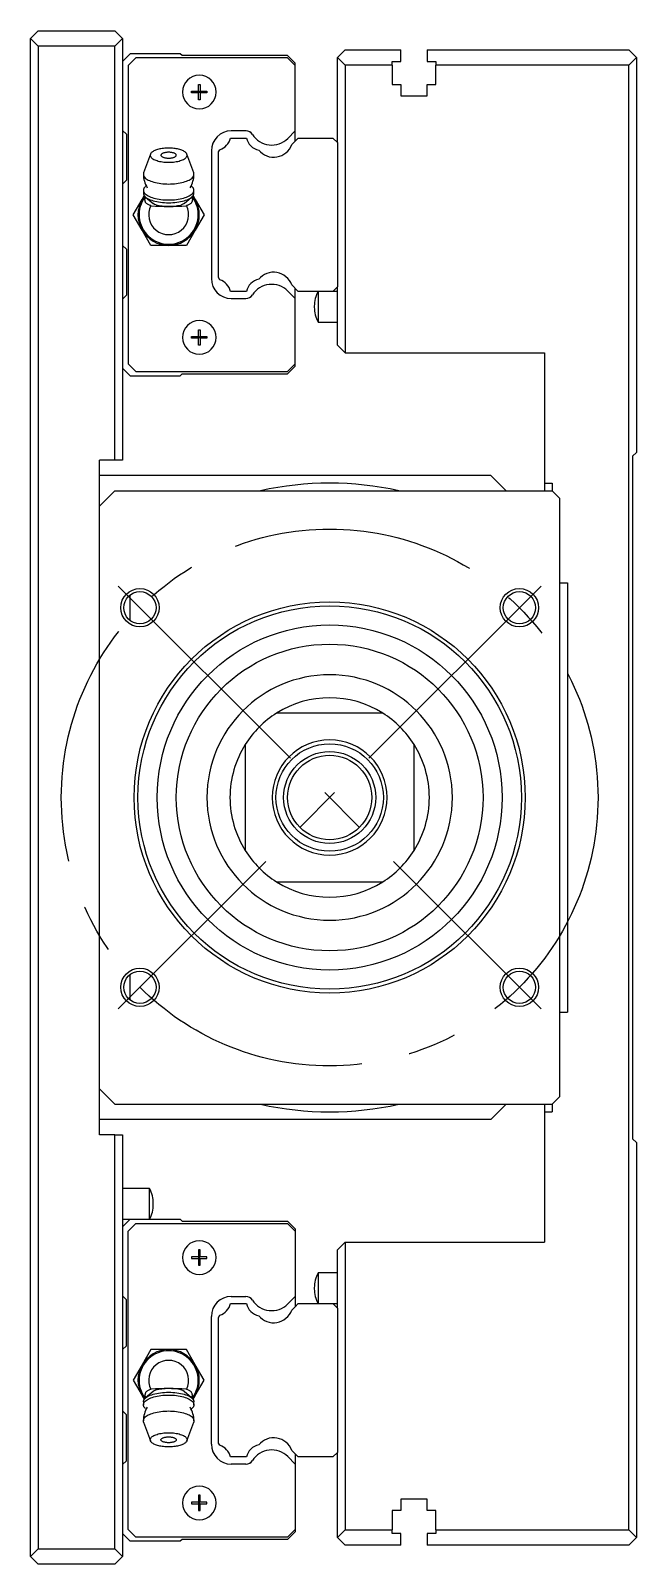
# Model space of a CAD drawing. Extents: x -13 to 963, y -354 to 120.
# Drawn here: x 884.2 to 963.2, y -100 to 100 of the extents above; entities that cross this region are included whole.
import ezdxf

# ---------------------------------------------------------------- set-up
doc = ezdxf.new("R2010")
doc.units = 0
doc.linetypes.add('CENTER', pattern=[50.8, 31.75, -6.35, 6.35, -6.35])
doc.layers.get('0').update_dxf_attribs({"linetype": 'CONTINUOUS'})
doc.layers.add('CENTER', color=1, linetype='CENTER')

msp = doc.modelspace()

# ---------------------------------------------------------------- linework, layer by layer
at = {"color": 7, "linetype": 'CONTINUOUS'}
for p, q in [((885.23, 100), (884.23, 99)), ((884.23, -99), (884.23, 99)), ((884.23, 99), (885.23, 98)), ((885.23, 100), (895.23, 100)), ((896.23, 99), (895.23, 100)), ((895.23, 98), (896.23, 99)), ((896.23, 99), (896.23, 44)), ((885.23, 98), (885.23, -98)), ((895.23, 98), (885.23, 98)), ((895.23, 44), (895.23, 98)), ((897.23, 97), (896.23, 96)), ((897.93, 96.45), (896.93, 95.45)), ((903.73, 97), (897.23, 97)), ((917.73, 96.45), (897.93, 96.45)), ((903.98, 96.75), (903.73, 97)), ((917.73, 96.75), (903.98, 96.75)), ((918.73, 95.75), (917.73, 96.75)), ((918.73, 95.45), (917.73, 96.45)), ((924.23, 96.5), (925.23, 97.5)), ((924.23, 85.4), (924.23, 96.5)), ((925.23, 95.5), (924.23, 96.5)), ((925.23, 97.5), (932.53, 97.5)), ((932.53, 96), (932.53, 97.5)), ((935.93, 97.5), (962.23, 97.5)), ((935.93, 97.5), (935.93, 96)), ((962.23, 97.5), (963.23, 96.5)), ((963.23, 96.5), (962.23, 95.5)), ((963.23, 96.5), (963.23, 45)), ((896.93, 95.45), (896.93, 56.55)), ((918.73, 95.45), (918.73, 95.75)), ((918.73, 86.92), (918.73, 95.45)), ((931.38, 95.5), (925.23, 95.5)), ((925.23, 95.5), (925.23, 58)), ((931.38, 95.5), (931.38, 96)), ((931.38, 96), (932.53, 96)), ((931.38, 95.5), (931.38, 93)), ((935.93, 96), (937.08, 96)), ((937.08, 96), (937.08, 95.5)), ((937.08, 93), (937.08, 95.5)), ((962.23, 95.5), (937.08, 95.5)), ((962.23, -95.5), (962.23, 95.5)), ((905.23, 92.1), (906.13, 92.1)), ((905.23, 91.9), (905.23, 92.1)), ((906.13, 92.1), (906.13, 93)), ((906.13, 93), (906.33, 93)), ((906.13, 92.1), (906.23, 92)), ((906.33, 92.1), (906.23, 92)), ((906.33, 93), (906.33, 92.1)), ((906.33, 92.1), (907.23, 92.1)), ((907.23, 92.1), (907.23, 91.9)), ((931.38, 93), (932.53, 93)), ((932.53, 93), (932.53, 91.5)), ((935.93, 91.5), (935.93, 93)), ((935.93, 93), (937.08, 93)), ((906.13, 91.9), (905.23, 91.9)), ((906.13, 91.9), (906.23, 92)), ((906.13, 91), (906.13, 91.9)), ((906.33, 91), (906.13, 91)), ((906.33, 91.9), (906.23, 92)), ((907.23, 91.9), (906.33, 91.9)), ((906.33, 91.9), (906.33, 91)), ((932.53, 91.5), (935.93, 91.5)), ((896.23, 87), (896.73, 86.5)), ((896.73, 86.5), (896.73, 80.5)), ((910.29, 86), (912.37, 86)), ((912.31, 86.93), (910.4, 86.93)), ((918.73, 86.92), (917.77, 85.95)), ((918.73, 85.6), (918.73, 86.92)), ((918.73, 85.6), (919.13, 86)), ((919.13, 86), (923.63, 86)), ((923.63, 86), (924.23, 85.4)), ((899.92, 84.02), (899.88, 83.95)), ((899.98, 84.08), (899.92, 84.02)), ((900.04, 84.14), (899.98, 84.08)), ((900.12, 84.2), (900.04, 84.14)), ((900.21, 84.25), (900.12, 84.2)), ((900.3, 84.31), (900.21, 84.25)), ((900.41, 84.36), (900.3, 84.31)), ((900.53, 84.41), (900.41, 84.36)), ((900.65, 84.45), (900.53, 84.41)), ((900.79, 84.49), (900.65, 84.45)), ((900.93, 84.53), (900.79, 84.49)), ((901.08, 84.57), (900.93, 84.53)), ((901.23, 84.6), (901.08, 84.57)), ((901.39, 84.62), (901.23, 84.6)), ((901.55, 84.64), (901.39, 84.62)), ((901.46, 84.01), (901.41, 83.98)), ((901.52, 84.03), (901.46, 84.01)), ((901.59, 84.05), (901.52, 84.03)), ((901.72, 84.66), (901.55, 84.64)), ((901.66, 84.07), (901.59, 84.05)), ((901.73, 84.09), (901.66, 84.07)), ((901.89, 84.67), (901.72, 84.66)), ((901.81, 84.11), (901.73, 84.09)), ((901.89, 84.12), (901.81, 84.11)), ((902.06, 84.68), (901.89, 84.67)), ((901.97, 84.13), (901.89, 84.12)), ((902.06, 84.14), (901.97, 84.13)), ((902.23, 84.68), (902.06, 84.68)), ((902.14, 84.14), (902.06, 84.14)), ((902.23, 84.14), (902.14, 84.14)), ((902.4, 84.68), (902.23, 84.68)), ((902.32, 84.14), (902.23, 84.14)), ((902.4, 84.14), (902.32, 84.14)), ((902.57, 84.67), (902.4, 84.68)), ((902.49, 84.13), (902.4, 84.14)), ((902.57, 84.12), (902.49, 84.13)), ((902.74, 84.66), (902.57, 84.67)), ((902.65, 84.11), (902.57, 84.12)), ((902.73, 84.09), (902.65, 84.11)), ((902.8, 84.07), (902.73, 84.09)), ((902.91, 84.64), (902.74, 84.66)), ((902.87, 84.05), (902.8, 84.07)), ((902.94, 84.03), (902.87, 84.05)), ((903.07, 84.62), (902.91, 84.64)), ((903, 84.01), (902.94, 84.03)), ((903.05, 83.98), (903, 84.01)), ((903.23, 84.6), (903.07, 84.62)), ((903.38, 84.57), (903.23, 84.6)), ((903.53, 84.53), (903.38, 84.57)), ((903.67, 84.49), (903.53, 84.53)), ((903.81, 84.45), (903.67, 84.49)), ((903.93, 84.41), (903.81, 84.45)), ((904.05, 84.36), (903.93, 84.41)), ((904.16, 84.31), (904.05, 84.36)), ((904.25, 84.25), (904.16, 84.31)), ((904.34, 84.2), (904.25, 84.25)), ((904.42, 84.14), (904.34, 84.2)), ((904.48, 84.08), (904.42, 84.14)), ((904.54, 84.02), (904.48, 84.08)), ((904.58, 83.95), (904.54, 84.02)), ((907.8, 84.33), (907.8, 67.67)), ((908.73, 84.2), (908.89, 84.48)), ((908.73, 67.8), (908.73, 84.2)), ((918.28, 85.15), (918.73, 85.6)), ((924.23, 85.4), (924.23, 66.6)), ((899.85, 83.89), (898.96, 81.44)), ((899.85, 83.89), (899.83, 83.81)), ((899.83, 83.81), (899.83, 83.73)), ((899.83, 83.73), (899.85, 83.65)), ((899.88, 83.95), (899.85, 83.89)), ((899.85, 83.65), (899.88, 83.58)), ((899.88, 83.58), (899.93, 83.5)), ((899.93, 83.5), (900, 83.42)), ((900, 83.42), (900.08, 83.35)), ((900.08, 83.35), (900.18, 83.28)), ((900.18, 83.28), (900.29, 83.22)), ((900.29, 83.22), (900.42, 83.16)), ((900.42, 83.16), (900.56, 83.1)), ((900.56, 83.1), (900.71, 83.05)), ((900.71, 83.05), (900.88, 83)), ((900.88, 83), (901.05, 82.96)), ((901.05, 82.96), (901.24, 82.92)), ((901.25, 83.83), (901.23, 83.79)), ((901.23, 83.79), (901.23, 83.76)), ((901.23, 83.76), (901.23, 83.73)), ((901.23, 83.73), (901.25, 83.69)), ((901.24, 82.92), (901.43, 82.9)), ((901.26, 83.86), (901.25, 83.83)), ((901.25, 83.69), (901.26, 83.66)), ((901.29, 83.89), (901.26, 83.86)), ((901.26, 83.66), (901.29, 83.63)), ((901.32, 83.92), (901.29, 83.89)), ((901.29, 83.63), (901.32, 83.6)), ((901.36, 83.95), (901.32, 83.92)), ((901.32, 83.6), (901.36, 83.57)), ((901.41, 83.98), (901.36, 83.95)), ((901.36, 83.57), (901.41, 83.54)), ((901.41, 83.54), (901.46, 83.51)), ((901.43, 82.9), (901.62, 82.87)), ((901.46, 83.51), (901.52, 83.49)), ((901.52, 83.49), (901.59, 83.47)), ((901.59, 83.47), (901.66, 83.45)), ((901.62, 82.87), (901.82, 82.86)), ((901.66, 83.45), (901.73, 83.43)), ((901.73, 83.43), (901.81, 83.41)), ((901.81, 83.41), (901.89, 83.4)), ((901.82, 82.86), (902.03, 82.85)), ((901.89, 83.4), (901.97, 83.39)), ((901.97, 83.39), (902.06, 83.38)), ((902.03, 82.85), (902.23, 82.84)), ((902.06, 83.38), (902.14, 83.38)), ((902.14, 83.38), (902.23, 83.38)), ((902.23, 83.38), (902.32, 83.38)), ((902.23, 82.84), (902.43, 82.85)), ((902.32, 83.38), (902.4, 83.38)), ((902.4, 83.38), (902.49, 83.39)), ((902.43, 82.85), (902.64, 82.86)), ((902.49, 83.39), (902.57, 83.4)), ((902.57, 83.4), (902.65, 83.41)), ((902.64, 82.86), (902.84, 82.87)), ((902.65, 83.41), (902.73, 83.43)), ((902.73, 83.43), (902.8, 83.45)), ((902.8, 83.45), (902.87, 83.47)), ((902.84, 82.87), (903.03, 82.9)), ((902.87, 83.47), (902.94, 83.49)), ((902.94, 83.49), (903, 83.51)), ((903, 83.51), (903.05, 83.54)), ((903.03, 82.9), (903.22, 82.92)), ((903.1, 83.95), (903.05, 83.98)), ((903.05, 83.54), (903.1, 83.57)), ((903.14, 83.92), (903.1, 83.95)), ((903.1, 83.57), (903.14, 83.6)), ((903.17, 83.89), (903.14, 83.92)), ((903.14, 83.6), (903.17, 83.63)), ((903.2, 83.86), (903.17, 83.89)), ((903.17, 83.63), (903.2, 83.66)), ((903.21, 83.83), (903.2, 83.86)), ((903.2, 83.66), (903.21, 83.69)), ((903.23, 83.79), (903.21, 83.83)), ((903.21, 83.69), (903.23, 83.73)), ((903.22, 82.92), (903.41, 82.96)), ((903.23, 83.76), (903.23, 83.79)), ((903.23, 83.73), (903.23, 83.76)), ((903.41, 82.96), (903.58, 83)), ((903.58, 83), (903.75, 83.05)), ((903.75, 83.05), (903.9, 83.1)), ((903.9, 83.1), (904.04, 83.16)), ((904.04, 83.16), (904.17, 83.22)), ((904.17, 83.22), (904.28, 83.28)), ((904.28, 83.28), (904.38, 83.35)), ((904.38, 83.35), (904.46, 83.42)), ((904.46, 83.42), (904.53, 83.5)), ((904.53, 83.5), (904.58, 83.58)), ((904.61, 83.89), (904.58, 83.95)), ((904.58, 83.58), (904.61, 83.65)), ((904.63, 83.81), (904.61, 83.89)), ((905.5, 81.44), (904.61, 83.89)), ((904.61, 83.65), (904.63, 83.73)), ((904.63, 83.73), (904.63, 83.81)), ((896.73, 80.5), (896.23, 80)), ((898.96, 81.44), (898.93, 81.27)), ((898.93, 81.27), (898.94, 81.17)), ((898.94, 81.17), (898.97, 81.07)), ((898.97, 81.07), (899.02, 80.97)), ((899.02, 80.97), (899.09, 80.88)), ((899.09, 80.88), (899.18, 80.78)), ((899.18, 80.78), (899.29, 80.69)), ((899.29, 80.69), (899.42, 80.61)), ((899.42, 80.61), (899.56, 80.52)), ((899.56, 80.52), (899.72, 80.45)), ((899.72, 80.45), (899.9, 80.37)), ((899.9, 80.37), (900.09, 80.31)), ((900.09, 80.31), (900.29, 80.24)), ((900.29, 80.24), (900.51, 80.19)), ((900.51, 80.19), (900.73, 80.14)), ((900.73, 80.14), (900.97, 80.1)), ((900.97, 80.1), (901.21, 80.07)), ((901.21, 80.07), (901.46, 80.04)), ((901.46, 80.04), (901.71, 80.02)), ((901.71, 80.02), (901.97, 80.01)), ((901.97, 80.01), (902.23, 80)), ((902.23, 80), (902.49, 80.01)), ((902.49, 80.01), (902.75, 80.02)), ((902.75, 80.02), (903, 80.04)), ((903, 80.04), (903.25, 80.07)), ((903.25, 80.07), (903.49, 80.1)), ((903.49, 80.1), (903.73, 80.14)), ((903.73, 80.14), (903.95, 80.19)), ((903.95, 80.19), (904.17, 80.24)), ((904.17, 80.24), (904.37, 80.31)), ((904.37, 80.31), (904.56, 80.37)), ((904.56, 80.37), (904.74, 80.45)), ((904.74, 80.45), (904.9, 80.52)), ((904.9, 80.52), (905.04, 80.61)), ((905.04, 80.61), (905.17, 80.69)), ((905.17, 80.69), (905.28, 80.78)), ((905.28, 80.78), (905.37, 80.88)), ((905.37, 80.88), (905.44, 80.97)), ((905.44, 80.97), (905.49, 81.07)), ((905.49, 81.07), (905.52, 81.17)), ((905.53, 81.27), (905.5, 81.44)), ((905.52, 81.17), (905.53, 81.27)), ((898.77, 78), (899.05, 78.49)), ((898.95, 79.33), (898.93, 79.26)), ((898.93, 79.26), (898.93, 79.19)), ((898.93, 79.19), (898.94, 79.09)), ((898.93, 79.19), (898.93, 78.82)), ((898.93, 78.82), (898.93, 78.75)), ((898.93, 78.75), (898.95, 78.69)), ((898.94, 79.09), (898.97, 78.99)), ((898.97, 79.39), (898.95, 79.33)), ((898.95, 78.69), (898.97, 78.62)), ((899, 79.46), (898.97, 79.39)), ((898.97, 78.99), (899.02, 78.9)), ((898.97, 78.62), (899, 78.55)), ((899.05, 79.52), (899, 79.46)), ((899, 78.55), (899.05, 78.49)), ((899.02, 78.9), (899.09, 78.8)), ((899.1, 79.59), (899.05, 79.52)), ((899.05, 78.49), (899.1, 78.42)), ((899.09, 78.8), (899.18, 78.71)), ((899.16, 79.65), (899.1, 79.59)), ((899.1, 78.42), (899.16, 78.36)), ((899.14, 77.98), (899.15, 78.05)), ((899.15, 78.05), (899.17, 78.12)), ((899.23, 79.71), (899.16, 79.65)), ((899.16, 78.36), (899.23, 78.3)), ((899.17, 78.12), (899.19, 78.2)), ((899.18, 78.71), (899.29, 78.62)), ((899.19, 78.2), (899.22, 78.27)), ((899.22, 78.27), (899.23, 78.29)), ((899.29, 79.77), (899.23, 79.71)), ((899.23, 78.3), (899.35, 78.21)), ((899.23, 78.3), (900.22, 77.46)), ((899.29, 78.62), (899.42, 78.53)), ((899.35, 78.21), (899.49, 78.12)), ((899.42, 78.53), (899.56, 78.45)), ((899.49, 78.12), (899.65, 78.03)), ((899.56, 78.45), (899.72, 78.37)), ((899.65, 78.03), (899.82, 77.96)), ((899.72, 78.37), (899.9, 78.3)), ((899.9, 78.3), (900.09, 78.23)), ((900.09, 78.23), (900.29, 78.17)), ((900.29, 78.17), (900.51, 78.11)), ((900.51, 78.11), (900.73, 78.07)), ((900.73, 78.07), (900.97, 78.02)), ((900.97, 78.02), (901.21, 77.99)), ((903.25, 77.99), (903.49, 78.02)), ((903.49, 78.02), (903.73, 78.07)), ((903.73, 78.07), (903.95, 78.11)), ((903.95, 78.11), (904.17, 78.17)), ((904.17, 78.17), (904.37, 78.23)), ((904.24, 77.46), (905.23, 78.3)), ((904.37, 78.23), (904.56, 78.3)), ((904.56, 78.3), (904.74, 78.37)), ((904.64, 77.96), (904.81, 78.03)), ((904.74, 78.37), (904.9, 78.45)), ((904.81, 78.03), (904.97, 78.12)), ((904.9, 78.45), (905.04, 78.53)), ((904.97, 78.12), (905.11, 78.21)), ((905.04, 78.53), (905.17, 78.62)), ((905.11, 78.21), (905.23, 78.3)), ((905.23, 79.71), (905.17, 79.77)), ((905.17, 78.62), (905.28, 78.71)), ((905.3, 79.65), (905.23, 79.71)), ((905.23, 78.3), (905.3, 78.36)), ((905.23, 78.29), (905.24, 78.27)), ((905.24, 78.27), (905.27, 78.2)), ((905.27, 78.2), (905.29, 78.12)), ((905.28, 78.71), (905.37, 78.8)), ((905.29, 78.12), (905.31, 78.05)), ((905.36, 79.59), (905.3, 79.65)), ((905.3, 78.36), (905.36, 78.42)), ((905.31, 78.05), (905.32, 77.98)), ((905.41, 79.52), (905.36, 79.59)), ((905.36, 78.42), (905.41, 78.49)), ((905.37, 78.8), (905.44, 78.9)), ((905.46, 79.46), (905.41, 79.52)), ((905.41, 78.49), (905.46, 78.55)), ((905.41, 78.49), (905.69, 78)), ((905.44, 78.9), (905.49, 78.99)), ((905.49, 79.39), (905.46, 79.46)), ((905.46, 78.55), (905.49, 78.62)), ((905.51, 79.33), (905.49, 79.39)), ((905.49, 78.99), (905.52, 79.09)), ((905.49, 78.62), (905.51, 78.69)), ((905.53, 79.26), (905.51, 79.33)), ((905.51, 78.69), (905.53, 78.75)), ((905.52, 79.09), (905.53, 79.19)), ((905.53, 79.19), (905.53, 79.26)), ((905.53, 78.82), (905.53, 79.19)), ((905.53, 78.75), (905.53, 78.82)), ((897.61, 76), (898.77, 78)), ((899.14, 77.91), (899.14, 77.98)), ((899.15, 77.84), (899.14, 77.91)), ((899.16, 77.78), (899.15, 77.84)), ((899.17, 77.72), (899.16, 77.78)), ((899.2, 77.66), (899.17, 77.72)), ((899.23, 77.61), (899.2, 77.66)), ((899.26, 77.55), (899.23, 77.61)), ((899.31, 77.5), (899.26, 77.55)), ((899.35, 77.46), (899.31, 77.5)), ((899.41, 77.41), (899.35, 77.46)), ((899.47, 77.36), (899.41, 77.41)), ((899.55, 77.32), (899.47, 77.36)), ((899.63, 77.28), (899.55, 77.32)), ((899.72, 77.24), (899.63, 77.28)), ((899.82, 77.21), (899.72, 77.24)), ((899.82, 77.96), (900.02, 77.88)), ((899.91, 77.18), (899.82, 77.21)), ((900.02, 77.88), (900.22, 77.82)), ((900.22, 77.82), (900.44, 77.76)), ((900.39, 77.35), (900.22, 77.46)), ((900.59, 77.27), (900.39, 77.35)), ((900.44, 77.76), (900.68, 77.71)), ((900.68, 77.71), (900.92, 77.66)), ((900.92, 77.66), (901.17, 77.63)), ((901.17, 77.63), (901.43, 77.6)), ((901.21, 77.99), (901.46, 77.96)), ((901.43, 77.6), (901.69, 77.58)), ((901.46, 77.96), (901.71, 77.94)), ((901.69, 77.58), (901.96, 77.56)), ((901.71, 77.94), (901.97, 77.93)), ((901.96, 77.56), (902.23, 77.56)), ((901.97, 77.93), (902.23, 77.93)), ((902.23, 77.93), (902.49, 77.93)), ((902.23, 77.56), (902.5, 77.56)), ((902.49, 77.93), (902.75, 77.94)), ((902.5, 77.56), (902.77, 77.58)), ((902.75, 77.94), (903, 77.96)), ((902.77, 77.58), (903.03, 77.6)), ((903, 77.96), (903.25, 77.99)), ((903.03, 77.6), (903.29, 77.63)), ((903.29, 77.63), (903.54, 77.66)), ((903.54, 77.66), (903.78, 77.71)), ((903.78, 77.71), (904.02, 77.76)), ((904.01, 77.32), (903.8, 77.25)), ((904.24, 77.46), (904.01, 77.32)), ((904.02, 77.76), (904.24, 77.82)), ((904.24, 77.82), (904.44, 77.88)), ((904.44, 77.88), (904.64, 77.96)), ((904.64, 77.21), (904.55, 77.18)), ((904.74, 77.24), (904.64, 77.21)), ((904.83, 77.28), (904.74, 77.24)), ((904.91, 77.32), (904.83, 77.28)), ((904.98, 77.36), (904.91, 77.32)), ((905.05, 77.41), (904.98, 77.36)), ((905.11, 77.46), (905.05, 77.41)), ((905.15, 77.5), (905.11, 77.46)), ((905.2, 77.55), (905.15, 77.5)), ((905.23, 77.61), (905.2, 77.55)), ((905.26, 77.66), (905.23, 77.61)), ((905.29, 77.72), (905.26, 77.66)), ((905.3, 77.78), (905.29, 77.72)), ((905.31, 77.84), (905.3, 77.78)), ((905.32, 77.91), (905.31, 77.84)), ((905.32, 77.98), (905.32, 77.91)), ((905.69, 78), (906.85, 76)), ((898.77, 74), (897.61, 76)), ((906.85, 76), (905.69, 74)), ((899.92, 72), (898.77, 74)), ((905.69, 74), (904.54, 72)), ((896.23, 72), (896.73, 71.5)), ((896.73, 71.5), (896.73, 65.5)), ((902.23, 72), (899.92, 72)), ((904.54, 72), (902.23, 72)), ((908.89, 67.52), (908.73, 67.8)), ((912.37, 66), (910.29, 66)), ((917.77, 66.05), (918.73, 65.08)), ((919.13, 66), (918.28, 66.85)), ((918.73, 65.08), (918.73, 66.4)), ((923.63, 66), (919.13, 66)), ((921.73, 66), (921.73, 62)), ((924.23, 66.6), (923.63, 66)), ((924.23, 66), (923.63, 66)), ((924.23, 59), (924.23, 66.6)), ((896.73, 65.5), (896.23, 65)), ((910.4, 65.07), (912.31, 65.07)), ((918.73, 56.55), (918.73, 65.08)), ((921.23, 64.06), (921.23, 63.94)), ((921.73, 62), (924.23, 62)), ((905.23, 60.1), (906.13, 60.1)), ((905.23, 59.9), (905.23, 60.1)), ((906.13, 60.1), (906.13, 61)), ((906.13, 61), (906.33, 61)), ((906.13, 60.1), (906.23, 60)), ((906.33, 60.1), (906.23, 60)), ((906.33, 61), (906.33, 60.1)), ((906.33, 60.1), (907.23, 60.1)), ((907.23, 60.1), (907.23, 59.9)), ((906.13, 59.9), (905.23, 59.9)), ((906.13, 59.9), (906.23, 60)), ((906.13, 59), (906.13, 59.9)), ((906.33, 59), (906.13, 59)), ((906.33, 59.9), (906.23, 60)), ((907.23, 59.9), (906.33, 59.9)), ((906.33, 59.9), (906.33, 59)), ((924.23, 59), (925.23, 58)), ((925.23, 58), (951.23, 58)), ((951.23, 58), (951.23, 41)), ((896.93, 56.55), (897.93, 55.55)), ((917.73, 55.55), (918.73, 56.55)), ((917.73, 55.25), (918.73, 56.25)), ((918.73, 56.25), (918.73, 56.55)), ((896.23, 56), (897.23, 55)), ((897.23, 55), (903.73, 55)), ((897.93, 55.55), (917.73, 55.55)), ((903.73, 55), (903.98, 55.25)), ((903.98, 55.25), (917.73, 55.25)), ((962.73, 44.5), (963.23, 45)), ((962.73, 44.5), (962.73, -44.5)), ((893.23, 38), (893.23, 44)), ((895.23, 44), (893.23, 44)), ((896.23, 44), (895.23, 44)), ((944.23, 42), (893.23, 42)), ((895.23, 40), (893.23, 38)), ((895.23, 40), (952.23, 40)), ((946.23, 40), (944.23, 42)), ((951.23, 41), (951.23, 40)), ((951.23, 41), (952.23, 41)), ((952.23, 41), (952.23, 40)), ((953.23, 39), (952.23, 40)), ((953.23, -39), (953.23, 39)), ((893.23, -38), (893.23, 38)), ((953.23, 28), (954.23, 28)), ((954.23, 28), (954.23, -28)), ((897.23, 23.06), (897.23, 26.44)), ((930.16, 11), (916.3, 11)), ((912.23, 6.93), (912.23, -6.93)), ((934.23, -6.93), (934.23, 6.93)), ((916.3, -11), (930.16, -11)), ((897.23, -26.44), (897.23, -23.06)), ((953.23, -28), (954.23, -28)), ((893.23, -38), (895.23, -40)), ((893.23, -44), (893.23, -38)), ((895.23, -40), (952.23, -40)), ((944.23, -42), (946.23, -40)), ((951.23, -40), (951.23, -41)), ((952.23, -40), (953.23, -39)), ((952.23, -40), (952.23, -41)), ((951.23, -41), (952.23, -41)), ((951.23, -41), (951.23, -58)), ((944.23, -42), (893.23, -42)), ((895.23, -44), (893.23, -44)), ((895.23, -44), (896.23, -44)), ((895.23, -98), (895.23, -44)), ((896.23, -44), (896.23, -99)), ((963.23, -45), (962.73, -44.5)), ((963.23, -45), (963.23, -96.5)), ((899.73, -51), (896.23, -51)), ((899.73, -53), (899.73, -51)), ((899.73, -55), (899.73, -53)), ((900.23, -53.06), (900.23, -52.94)), ((896.23, -55), (897.23, -55)), ((896.23, -56), (897.23, -55)), ((896.93, -56.55), (897.93, -55.55)), ((897.23, -55), (903.73, -55)), ((897.93, -55.55), (917.73, -55.55)), ((903.73, -55), (903.98, -55.25)), ((903.98, -55.25), (917.73, -55.25)), ((917.73, -55.25), (918.73, -56.25)), ((917.73, -55.55), (918.73, -56.55)), ((896.93, -95.45), (896.93, -56.55)), ((918.73, -56.25), (918.73, -56.55)), ((918.73, -56.55), (918.73, -65.08)), ((925.23, -58), (924.23, -59)), ((925.23, -58), (951.23, -58)), ((925.23, -58), (925.23, -95.5)), ((906.13, -59.9), (905.23, -59.9)), ((905.23, -59.9), (905.23, -60.1)), ((906.13, -59), (906.13, -59.9)), ((906.33, -59), (906.13, -59)), ((906.13, -59.9), (906.23, -60)), ((906.13, -60.1), (906.23, -60)), ((906.33, -59.9), (906.23, -60)), ((906.33, -60.1), (906.23, -60)), ((906.33, -59.9), (906.33, -59)), ((907.23, -59.9), (906.33, -59.9)), ((907.23, -60.1), (907.23, -59.9)), ((924.23, -66.6), (924.23, -59)), ((905.23, -60.1), (906.13, -60.1)), ((906.13, -60.1), (906.13, -61)), ((906.13, -61), (906.33, -61)), ((906.33, -60.1), (907.23, -60.1)), ((906.33, -61), (906.33, -60.1)), ((924.23, -62), (921.73, -62)), ((921.73, -62), (921.73, -66)), ((921.23, -63.94), (921.23, -64.06)), ((896.73, -65.5), (896.23, -65)), ((896.73, -71.5), (896.73, -65.5)), ((910.29, -66), (912.37, -66)), ((910.4, -65.07), (912.31, -65.07)), ((917.77, -66.05), (918.73, -65.08)), ((918.73, -65.08), (918.73, -66.4)), ((918.73, -66.4), (919.13, -66)), ((919.13, -66), (923.63, -66)), ((923.63, -66), (924.23, -66)), ((923.63, -66), (924.23, -66.6)), ((907.8, -84.33), (907.8, -67.67)), ((908.73, -67.8), (908.89, -67.52)), ((908.73, -84.2), (908.73, -67.8)), ((918.28, -66.85), (918.73, -66.4)), ((924.23, -66.6), (924.23, -85.4)), ((896.23, -72), (896.73, -71.5)), ((899.92, -72), (898.77, -74)), ((902.23, -72), (899.92, -72)), ((904.54, -72), (902.23, -72)), ((905.69, -74), (904.54, -72)), ((898.77, -74), (897.61, -76)), ((906.85, -76), (905.69, -74)), ((897.61, -76), (898.77, -78)), ((905.69, -78), (906.85, -76)), ((898.77, -78), (899.05, -78.49)), ((899.15, -77.85), (899.14, -77.91)), ((899.14, -77.91), (899.14, -77.98)), ((899.14, -77.98), (899.15, -78.05)), ((899.16, -77.78), (899.15, -77.85)), ((899.17, -77.72), (899.16, -77.78)), ((899.2, -77.66), (899.17, -77.72)), ((899.23, -77.61), (899.2, -77.66)), ((900.22, -77.46), (899.23, -78.3)), ((899.26, -77.55), (899.23, -77.61)), ((899.3, -77.5), (899.26, -77.55)), ((899.35, -77.46), (899.3, -77.5)), ((899.41, -77.41), (899.35, -77.46)), ((899.47, -77.36), (899.41, -77.41)), ((899.55, -77.32), (899.47, -77.36)), ((899.63, -77.28), (899.55, -77.32)), ((899.72, -77.24), (899.63, -77.28)), ((899.65, -78.03), (899.82, -77.96)), ((899.81, -77.21), (899.72, -77.24)), ((899.91, -77.18), (899.81, -77.21)), ((899.82, -77.96), (900.02, -77.88)), ((900.02, -77.88), (900.22, -77.82)), ((900.34, -77.38), (900.22, -77.46)), ((900.22, -77.82), (900.44, -77.76)), ((900.53, -77.29), (900.34, -77.38)), ((900.44, -77.76), (900.68, -77.71)), ((900.68, -77.71), (900.92, -77.66)), ((900.92, -77.66), (901.17, -77.63)), ((900.97, -78.02), (901.21, -77.99)), ((901.17, -77.63), (901.43, -77.6)), ((901.21, -77.99), (901.46, -77.96)), ((901.43, -77.6), (901.69, -77.58)), ((901.46, -77.96), (901.71, -77.94)), ((901.69, -77.58), (901.96, -77.56)), ((901.71, -77.94), (901.97, -77.93)), ((901.96, -77.56), (902.23, -77.56)), ((901.97, -77.93), (902.23, -77.93)), ((902.23, -77.56), (902.5, -77.56)), ((902.23, -77.93), (902.49, -77.93)), ((902.49, -77.93), (902.75, -77.94)), ((902.5, -77.56), (902.77, -77.58)), ((902.75, -77.94), (903, -77.96)), ((902.77, -77.58), (903.03, -77.6)), ((903, -77.96), (903.25, -77.99)), ((903.03, -77.6), (903.29, -77.63)), ((903.25, -77.99), (903.49, -78.02)), ((903.29, -77.63), (903.54, -77.66)), ((903.54, -77.66), (903.78, -77.71)), ((903.78, -77.71), (904.02, -77.76)), ((904.06, -77.34), (903.83, -77.26)), ((904.02, -77.76), (904.24, -77.82)), ((904.24, -77.46), (904.06, -77.34)), ((905.23, -78.3), (904.24, -77.46)), ((904.24, -77.82), (904.44, -77.88)), ((904.44, -77.88), (904.64, -77.96)), ((904.65, -77.21), (904.55, -77.18)), ((904.64, -77.96), (904.81, -78.03)), ((904.74, -77.24), (904.65, -77.21)), ((904.83, -77.28), (904.74, -77.24)), ((904.91, -77.32), (904.83, -77.28)), ((904.99, -77.36), (904.91, -77.32)), ((905.05, -77.41), (904.99, -77.36)), ((905.11, -77.46), (905.05, -77.41)), ((905.15, -77.5), (905.11, -77.46)), ((905.2, -77.55), (905.15, -77.5)), ((905.23, -77.61), (905.2, -77.55)), ((905.26, -77.66), (905.23, -77.61)), ((905.29, -77.72), (905.26, -77.66)), ((905.3, -77.78), (905.29, -77.72)), ((905.31, -77.84), (905.3, -77.78)), ((905.32, -77.91), (905.31, -77.84)), ((905.31, -78.05), (905.32, -77.98)), ((905.32, -77.98), (905.32, -77.91)), ((905.41, -78.49), (905.69, -78)), ((896.73, -80.5), (896.23, -80)), ((898.93, -78.75), (898.95, -78.69)), ((898.93, -78.82), (898.93, -78.75)), ((898.93, -78.82), (898.93, -79.19)), ((898.93, -79.19), (898.94, -79.09)), ((898.93, -79.26), (898.93, -79.19)), ((898.95, -79.33), (898.93, -79.26)), ((898.94, -79.09), (898.97, -78.99)), ((898.95, -78.69), (898.97, -78.62)), ((898.97, -79.39), (898.95, -79.33)), ((898.97, -78.62), (899, -78.55)), ((898.97, -78.99), (899.02, -78.9)), ((899, -79.46), (898.97, -79.39)), ((899, -78.55), (899.05, -78.49)), ((899.05, -79.52), (899, -79.46)), ((899.02, -78.9), (899.09, -78.8)), ((899.05, -78.49), (899.1, -78.42)), ((899.1, -79.59), (899.05, -79.52)), ((899.09, -78.8), (899.18, -78.71)), ((899.1, -78.42), (899.16, -78.36)), ((899.16, -79.65), (899.1, -79.59)), ((899.15, -78.05), (899.17, -78.12)), ((899.16, -78.36), (899.23, -78.3)), ((899.23, -79.71), (899.16, -79.65)), ((899.17, -78.12), (899.19, -78.2)), ((899.18, -78.71), (899.29, -78.62)), ((899.19, -78.2), (899.22, -78.27)), ((899.22, -78.27), (899.23, -78.29)), ((899.23, -78.3), (899.35, -78.21)), ((899.23, -79.71), (899.29, -79.77)), ((899.29, -78.62), (899.42, -78.53)), ((899.35, -78.21), (899.49, -78.12)), ((899.42, -78.53), (899.56, -78.45)), ((899.49, -78.12), (899.65, -78.03)), ((899.56, -78.45), (899.72, -78.37)), ((899.72, -78.37), (899.9, -78.3)), ((899.9, -78.3), (900.09, -78.23)), ((900.09, -78.23), (900.29, -78.17)), ((900.29, -78.17), (900.51, -78.11)), ((900.51, -78.11), (900.73, -78.07)), ((900.73, -78.07), (900.97, -78.02)), ((903.49, -78.02), (903.73, -78.07)), ((903.73, -78.07), (903.95, -78.11)), ((903.95, -78.11), (904.17, -78.17)), ((904.17, -78.17), (904.37, -78.23)), ((904.37, -78.23), (904.56, -78.3)), ((904.56, -78.3), (904.74, -78.37)), ((904.74, -78.37), (904.9, -78.45)), ((904.81, -78.03), (904.97, -78.12)), ((904.9, -78.45), (905.04, -78.53)), ((904.97, -78.12), (905.11, -78.21)), ((905.04, -78.53), (905.17, -78.62)), ((905.11, -78.21), (905.23, -78.3)), ((905.17, -78.62), (905.28, -78.71)), ((905.17, -79.77), (905.23, -79.71)), ((905.23, -78.29), (905.24, -78.27)), ((905.23, -78.3), (905.3, -78.36)), ((905.3, -79.65), (905.23, -79.71)), ((905.24, -78.27), (905.27, -78.2)), ((905.27, -78.2), (905.29, -78.12)), ((905.28, -78.71), (905.37, -78.8)), ((905.29, -78.12), (905.31, -78.05)), ((905.3, -78.36), (905.36, -78.42)), ((905.36, -79.59), (905.3, -79.65)), ((905.36, -78.42), (905.41, -78.49)), ((905.41, -79.52), (905.36, -79.59)), ((905.37, -78.8), (905.44, -78.9)), ((905.41, -78.49), (905.46, -78.55)), ((905.46, -79.46), (905.41, -79.52)), ((905.44, -78.9), (905.49, -78.99)), ((905.46, -78.55), (905.49, -78.62)), ((905.49, -79.39), (905.46, -79.46)), ((905.49, -78.62), (905.51, -78.69)), ((905.49, -78.99), (905.52, -79.09)), ((905.51, -79.33), (905.49, -79.39)), ((905.51, -78.69), (905.53, -78.75)), ((905.53, -79.26), (905.51, -79.33)), ((905.52, -79.09), (905.53, -79.19)), ((905.53, -78.75), (905.53, -78.82)), ((905.53, -79.19), (905.53, -78.82)), ((905.53, -79.19), (905.53, -79.26)), ((896.73, -86.5), (896.73, -80.5)), ((898.93, -81.27), (898.94, -81.17)), ((898.96, -81.44), (898.93, -81.27)), ((898.94, -81.17), (898.97, -81.07)), ((898.96, -81.44), (899.85, -83.89)), ((898.97, -81.07), (899.02, -80.97)), ((899.02, -80.97), (899.09, -80.88)), ((899.09, -80.88), (899.18, -80.78)), ((899.18, -80.78), (899.29, -80.69)), ((899.29, -80.69), (899.42, -80.61)), ((899.42, -80.61), (899.56, -80.52)), ((899.56, -80.52), (899.72, -80.45)), ((899.72, -80.45), (899.9, -80.37)), ((899.9, -80.37), (900.09, -80.31)), ((900.09, -80.31), (900.29, -80.24)), ((900.29, -80.24), (900.51, -80.19)), ((900.51, -80.19), (900.73, -80.14)), ((900.73, -80.14), (900.97, -80.1)), ((900.97, -80.1), (901.21, -80.07)), ((901.21, -80.07), (901.46, -80.04)), ((901.46, -80.04), (901.71, -80.02)), ((901.71, -80.02), (901.97, -80.01)), ((901.97, -80.01), (902.23, -80)), ((902.23, -80), (902.49, -80.01)), ((902.49, -80.01), (902.75, -80.02)), ((902.75, -80.02), (903, -80.04)), ((903, -80.04), (903.25, -80.07)), ((903.25, -80.07), (903.49, -80.1)), ((903.49, -80.1), (903.73, -80.14)), ((903.73, -80.14), (903.95, -80.19)), ((903.95, -80.19), (904.17, -80.24)), ((904.17, -80.24), (904.37, -80.31)), ((904.37, -80.31), (904.56, -80.37)), ((904.56, -80.37), (904.74, -80.45)), ((904.61, -83.89), (905.5, -81.44)), ((904.74, -80.45), (904.9, -80.52)), ((904.9, -80.52), (905.04, -80.61)), ((905.04, -80.61), (905.17, -80.69)), ((905.17, -80.69), (905.28, -80.78)), ((905.28, -80.78), (905.37, -80.88)), ((905.37, -80.88), (905.44, -80.97)), ((905.44, -80.97), (905.49, -81.07)), ((905.49, -81.07), (905.52, -81.17)), ((905.53, -81.3), (905.5, -81.44)), ((905.52, -81.17), (905.53, -81.27)), ((905.53, -81.27), (905.53, -81.3)), ((899.83, -83.73), (899.85, -83.65)), ((899.83, -83.81), (899.83, -83.73)), ((899.85, -83.89), (899.83, -83.81)), ((899.85, -83.65), (899.88, -83.58)), ((899.88, -83.95), (899.85, -83.89)), ((899.88, -83.58), (899.93, -83.5)), ((899.92, -84.02), (899.88, -83.95)), ((899.93, -83.5), (900, -83.42)), ((900, -83.42), (900.08, -83.35)), ((900.08, -83.35), (900.18, -83.28)), ((900.18, -83.28), (900.29, -83.22)), ((900.29, -83.22), (900.42, -83.16)), ((900.42, -83.16), (900.56, -83.1)), ((900.56, -83.1), (900.71, -83.05)), ((900.71, -83.05), (900.88, -83)), ((900.88, -83), (901.05, -82.96)), ((901.05, -82.96), (901.24, -82.92)), ((901.23, -83.73), (901.25, -83.69)), ((901.23, -83.76), (901.23, -83.73)), ((901.23, -83.79), (901.23, -83.76)), ((901.25, -83.83), (901.23, -83.79)), ((901.24, -82.92), (901.43, -82.9)), ((901.25, -83.69), (901.26, -83.66)), ((901.26, -83.86), (901.25, -83.83)), ((901.26, -83.66), (901.29, -83.63)), ((901.29, -83.89), (901.26, -83.86)), ((901.29, -83.63), (901.32, -83.6)), ((901.32, -83.92), (901.29, -83.89)), ((901.32, -83.6), (901.36, -83.57)), ((901.36, -83.95), (901.32, -83.92)), ((901.36, -83.57), (901.41, -83.54)), ((901.41, -83.98), (901.36, -83.95)), ((901.41, -83.54), (901.46, -83.51)), ((901.46, -84.01), (901.41, -83.98)), ((901.43, -82.9), (901.62, -82.87)), ((901.46, -83.51), (901.52, -83.49)), ((901.52, -83.49), (901.59, -83.47)), ((901.59, -83.47), (901.66, -83.45)), ((901.62, -82.87), (901.82, -82.86)), ((901.66, -83.45), (901.73, -83.43)), ((901.73, -83.43), (901.81, -83.41)), ((901.81, -83.41), (901.89, -83.4)), ((901.82, -82.86), (902.03, -82.85)), ((901.89, -83.4), (901.97, -83.39)), ((901.97, -83.39), (902.06, -83.38)), ((902.03, -82.85), (902.23, -82.84)), ((902.06, -83.38), (902.14, -83.38)), ((902.14, -83.38), (902.23, -83.38)), ((902.23, -82.84), (902.43, -82.85)), ((902.23, -83.38), (902.32, -83.38)), ((902.32, -83.38), (902.4, -83.38)), ((902.4, -83.38), (902.49, -83.39)), ((902.43, -82.85), (902.64, -82.86)), ((902.49, -83.39), (902.57, -83.4)), ((902.57, -83.4), (902.65, -83.41)), ((902.64, -82.86), (902.84, -82.87)), ((902.65, -83.41), (902.73, -83.43)), ((902.73, -83.43), (902.8, -83.45)), ((902.8, -83.45), (902.87, -83.47)), ((902.84, -82.87), (903.03, -82.9)), ((902.87, -83.47), (902.94, -83.49)), ((902.94, -83.49), (903, -83.51)), ((903, -83.51), (903.05, -83.54)), ((903.05, -83.98), (903, -84.01)), ((903.03, -82.9), (903.22, -82.92)), ((903.05, -83.54), (903.1, -83.57)), ((903.1, -83.95), (903.05, -83.98)), ((903.1, -83.57), (903.14, -83.6)), ((903.14, -83.92), (903.1, -83.95)), ((903.14, -83.6), (903.17, -83.63)), ((903.17, -83.89), (903.14, -83.92)), ((903.17, -83.63), (903.2, -83.66)), ((903.2, -83.86), (903.17, -83.89)), ((903.2, -83.66), (903.21, -83.69)), ((903.21, -83.83), (903.2, -83.86)), ((903.21, -83.69), (903.23, -83.73)), ((903.23, -83.79), (903.21, -83.83)), ((903.22, -82.92), (903.41, -82.96)), ((903.23, -83.73), (903.23, -83.76)), ((903.23, -83.76), (903.23, -83.79)), ((903.41, -82.96), (903.58, -83)), ((903.58, -83), (903.75, -83.05)), ((903.75, -83.05), (903.9, -83.1)), ((903.9, -83.1), (904.04, -83.16)), ((904.04, -83.16), (904.17, -83.22)), ((904.17, -83.22), (904.28, -83.28)), ((904.28, -83.28), (904.38, -83.35)), ((904.38, -83.35), (904.46, -83.42)), ((904.46, -83.42), (904.53, -83.5)), ((904.53, -83.5), (904.58, -83.58)), ((904.58, -83.95), (904.54, -84.02)), ((904.58, -83.58), (904.61, -83.65)), ((904.61, -83.89), (904.58, -83.95)), ((904.61, -83.65), (904.63, -83.73)), ((904.63, -83.81), (904.61, -83.89)), ((904.63, -83.73), (904.63, -83.81)), ((899.98, -84.08), (899.92, -84.02)), ((900.04, -84.14), (899.98, -84.08)), ((900.12, -84.2), (900.04, -84.14)), ((900.21, -84.25), (900.12, -84.2)), ((900.3, -84.31), (900.21, -84.25)), ((900.41, -84.36), (900.3, -84.31)), ((900.53, -84.41), (900.41, -84.36)), ((900.65, -84.45), (900.53, -84.41)), ((900.79, -84.49), (900.65, -84.45)), ((900.93, -84.53), (900.79, -84.49)), ((901.08, -84.57), (900.93, -84.53)), ((901.23, -84.6), (901.08, -84.57)), ((901.39, -84.62), (901.23, -84.6)), ((901.55, -84.64), (901.39, -84.62)), ((901.52, -84.03), (901.46, -84.01)), ((901.59, -84.05), (901.52, -84.03)), ((901.72, -84.66), (901.55, -84.64)), ((901.66, -84.07), (901.59, -84.05)), ((901.73, -84.09), (901.66, -84.07)), ((901.89, -84.67), (901.72, -84.66)), ((901.81, -84.11), (901.73, -84.09)), ((901.89, -84.12), (901.81, -84.11)), ((901.97, -84.13), (901.89, -84.12)), ((902.06, -84.68), (901.89, -84.67)), ((902.06, -84.14), (901.97, -84.13)), ((902.14, -84.14), (902.06, -84.14)), ((902.23, -84.68), (902.06, -84.68)), ((902.23, -84.14), (902.14, -84.14)), ((902.32, -84.14), (902.23, -84.14)), ((902.4, -84.68), (902.23, -84.68)), ((902.4, -84.14), (902.32, -84.14)), ((902.49, -84.13), (902.4, -84.14)), ((902.57, -84.67), (902.4, -84.68)), ((902.57, -84.12), (902.49, -84.13)), ((902.65, -84.11), (902.57, -84.12)), ((902.74, -84.66), (902.57, -84.67)), ((902.73, -84.09), (902.65, -84.11)), ((902.8, -84.07), (902.73, -84.09)), ((902.91, -84.64), (902.74, -84.66)), ((902.87, -84.05), (902.8, -84.07)), ((902.94, -84.03), (902.87, -84.05)), ((903.07, -84.62), (902.91, -84.64)), ((903, -84.01), (902.94, -84.03)), ((903.23, -84.6), (903.07, -84.62)), ((903.38, -84.57), (903.23, -84.6)), ((903.53, -84.53), (903.38, -84.57)), ((903.67, -84.49), (903.53, -84.53)), ((903.81, -84.45), (903.67, -84.49)), ((903.93, -84.41), (903.81, -84.45)), ((904.05, -84.36), (903.93, -84.41)), ((904.16, -84.31), (904.05, -84.36)), ((904.25, -84.25), (904.16, -84.31)), ((904.34, -84.2), (904.25, -84.25)), ((904.42, -84.14), (904.34, -84.2)), ((904.48, -84.08), (904.42, -84.14)), ((904.54, -84.02), (904.48, -84.08)), ((908.89, -84.48), (908.73, -84.2)), ((912.37, -86), (910.29, -86)), ((918.73, -86.92), (917.77, -85.95)), ((919.13, -86), (918.28, -85.15)), ((918.73, -85.6), (918.73, -86.92)), ((923.63, -86), (919.13, -86)), ((924.23, -85.4), (923.63, -86)), ((924.23, -96.5), (924.23, -85.4)), ((896.23, -87), (896.73, -86.5)), ((912.31, -86.93), (910.4, -86.93)), ((918.73, -86.92), (918.73, -95.45)), ((906.13, -91.9), (905.23, -91.9)), ((905.23, -91.9), (905.23, -92.1)), ((906.13, -91), (906.13, -91.9)), ((906.33, -91), (906.13, -91)), ((906.13, -91.9), (906.23, -92)), ((906.13, -92.1), (906.23, -92)), ((906.33, -91.9), (906.23, -92)), ((906.33, -92.1), (906.23, -92)), ((906.33, -91.9), (906.33, -91)), ((907.23, -91.9), (906.33, -91.9)), ((907.23, -92.1), (907.23, -91.9)), ((935.93, -91.5), (932.53, -91.5)), ((932.53, -91.5), (932.53, -93)), ((935.93, -93), (935.93, -91.5)), ((905.23, -92.1), (906.13, -92.1)), ((906.13, -92.1), (906.13, -93)), ((906.13, -93), (906.33, -93)), ((906.33, -93), (906.33, -92.1)), ((906.33, -92.1), (907.23, -92.1)), ((932.53, -93), (931.38, -93)), ((931.38, -93), (931.38, -95.5)), ((937.08, -93), (935.93, -93)), ((937.08, -95.5), (937.08, -93)), ((897.23, -97), (896.23, -96)), ((897.93, -96.45), (896.93, -95.45)), ((918.73, -95.45), (917.73, -96.45)), ((918.73, -95.75), (917.73, -96.75)), ((918.73, -95.45), (918.73, -95.75)), ((924.23, -96.5), (925.23, -95.5)), ((925.23, -95.5), (931.38, -95.5)), ((931.38, -96), (931.38, -95.5)), ((932.53, -96), (931.38, -96)), ((932.53, -97.5), (932.53, -96)), ((937.08, -96), (935.93, -96)), ((935.93, -96), (935.93, -97.5)), ((937.08, -95.5), (962.23, -95.5)), ((937.08, -95.5), (937.08, -96)), ((962.23, -95.5), (963.23, -96.5)), ((903.73, -97), (897.23, -97)), ((917.73, -96.45), (897.93, -96.45)), ((903.98, -96.75), (903.73, -97)), ((917.73, -96.75), (903.98, -96.75)), ((925.23, -97.5), (924.23, -96.5)), ((932.53, -97.5), (925.23, -97.5)), ((962.23, -97.5), (935.93, -97.5)), ((963.23, -96.5), (962.23, -97.5)), ((885.23, -98), (884.23, -99)), ((884.23, -99), (885.23, -100)), ((885.23, -98), (895.23, -98)), ((896.23, -99), (895.23, -98)), ((895.23, -100), (896.23, -99)), ((895.23, -100), (885.23, -100))]:
    msp.add_line(p, q, dxfattribs=at)
at = {"color": 3, "linetype": 'CONTINUOUS'}
for centre in [(898.48, 24.75), (947.98, 24.75), (898.48, -24.75), (947.98, -24.75)]:
    msp.add_circle(centre, 2.5, dxfattribs=at)
at = {"color": 7, "linetype": 'CONTINUOUS'}
for centre, radius in [((898.48, 24.75), 2.1), ((947.98, 24.75), 2.1), ((923.23, 0), 25.5), ((923.23, 0), 25), ((923.23, 0), 22.5), ((923.23, 0), 20), ((923.23, 0), 7), ((923.23, 0), 6), ((923.23, 0), 5.5), ((898.48, -24.75), 2.1), ((947.98, -24.75), 2.1)]:
    msp.add_circle(centre, radius, dxfattribs=at)
for centre, radius, start, end in [((906.23, 92), 2.2, 0, 180), ((906.23, 92), 2.2, 180, 0), ((910.4, 84.33), 2.6, 90, 180), ((908.25, 86.48), 2.1, 287.8944, 346.7394), ((912.31, 85.93), 1, 32.3319, 90), ((912.3, 85.9), 1.03, 33.3353, 88.9965), ((914.41, 86.48), 2.1, 193.2606, 258.3703), ((915.67, 88.05), 2.97, 212.3321, 315), ((915.93, 86), 2.5, 219.0557, 340.1637), ((902.23, 81.27), 3.3, 180.0002, 212.051), ((902.23, 81.27), 3.3, 327.9527, 359.9999), ((902.23, 76), 3.85, 142.5071, 37.4929), ((902.23, 76), 4, 142.1418, 150), ((902.23, 76), 4, 30, 37.8582), ((902.23, 76), 4, 150, 210), ((902.23, 76), 2.6, 152.9958, 27.0042), ((902.23, 101.67), 24.6, 264.5957, 275.4043), ((902.25, 85.02), 7.92, 257.8831, 281.2825), ((902.23, 76), 4, 330, 30), ((902.23, 76), 4, 210, 270), ((902.23, 76), 4, 270, 330), ((915.93, 66), 2.5, 19.8363, 140.9443), ((910.4, 67.67), 2.6, 180, 270), ((908.25, 65.52), 2.1, 13.2606, 72.1056), ((914.41, 65.52), 2.1, 101.6297, 166.7394), ((915.67, 63.95), 2.97, 44.9791, 147.6681), ((912.31, 66.07), 1, 270, 327.6675), ((925.23, 64.06), 4, 151.0305, 180), ((906.23, 60), 2.2, 0, 180), ((925.23, 63.94), 4, 180, 208.9695), ((906.23, 60), 2.2, 180, 0), ((923.23, 0), 41, 77.3196, 102.6804), ((923.23, 0), 16, 0, 180), ((923.23, 0), 16, 0, 180), ((923.23, 0), 13, 57.7958, 122.2042), ((923.23, 0), 13, 57.7958, 122.2042), ((923.23, 0), 13, 122.2042, 147.7958), ((923.23, 0), 13, 32.2042, 57.7958), ((923.23, 0), 13, 147.7958, 180), ((923.23, 0), 13, 147.7958, 180), ((923.23, 0), 7.5, 0, 180), ((923.23, 0), 13, 0, 32.2042), ((923.23, 0), 13, 0, 32.2042), ((923.23, 0), 16, 180, 0), ((923.23, 0), 16, 180, 0), ((923.23, 0), 13, 180, 212.2042), ((923.23, 0), 13, 180, 212.2042), ((923.23, 0), 7.5, 180, 0), ((923.23, 0), 13, 327.7958, 0), ((923.23, 0), 13, 327.7958, 0), ((923.23, 0), 13, 212.2042, 237.7958), ((923.23, 0), 13, 302.2042, 327.7958), ((923.23, 0), 13, 237.7958, 302.2042), ((923.23, 0), 13, 237.7958, 302.2042), ((923.23, 0), 41, 257.3196, 282.6804), ((896.23, -52.94), 4, 0, 28.9695), ((896.23, -53.06), 4, 331.0305, 0), ((906.23, -60), 2.2, 0, 180), ((906.23, -60), 2.2, 180, 0), ((925.23, -63.94), 4, 151.0305, 180), ((910.4, -67.67), 2.6, 90, 180), ((912.31, -66.07), 1, 32.3325, 90), ((914.41, -65.52), 2.1, 193.2606, 258.3703), ((915.67, -63.95), 2.97, 212.3319, 315.0209), ((925.23, -64.06), 4, 180, 208.9695), ((908.25, -65.52), 2.1, 287.8944, 346.7394), ((915.93, -66), 2.5, 219.0557, 340.1637), ((902.23, -76), 4, 90, 150), ((902.23, -76), 4, 30, 90), ((902.23, -76), 4, 150, 210), ((902.23, -76), 3.85, 322.5071, 217.4929), ((902.23, -76), 2.6, 332.9958, 207.0042), ((902.23, -76), 4, 330, 30), ((902.23, -76), 4, 210, 217.8582), ((902.23, -101.74), 24.67, 84.6125, 95.3875), ((902.26, -84.77), 7.68, 78.208, 103.0193), ((902.23, -76), 4, 322.1418, 330), ((902.23, -81.27), 3.3, 147.9527, 179.9999), ((902.23, -81.27), 3.3, 0.0002, 32.051), ((915.93, -86), 2.5, 19.8363, 140.9443), ((910.4, -84.33), 2.6, 180, 270), ((908.25, -86.48), 2.1, 13.2606, 72.1056), ((914.41, -86.48), 2.1, 101.6297, 166.7394), ((915.67, -88.05), 2.97, 45, 147.6679), ((912.31, -85.93), 1, 270, 327.6681), ((912.3, -85.9), 1.03, 271.0035, 326.6647), ((906.23, -92), 2.2, 0, 180), ((906.23, -92), 2.2, 180, 0)]:
    msp.add_arc(centre, radius, start, end, dxfattribs=at)
at = {"layer": 'CENTER', "color": 1, "linetype": 'CENTER'}
for p, q in [((950.81, 27.58), (895.65, -27.58)), ((895.65, 27.58), (950.81, -27.58))]:
    msp.add_line(p, q, dxfattribs=at)
msp.add_circle((923.23, 0), 35, dxfattribs=at)

doc.saveas('drawing.dxf')
